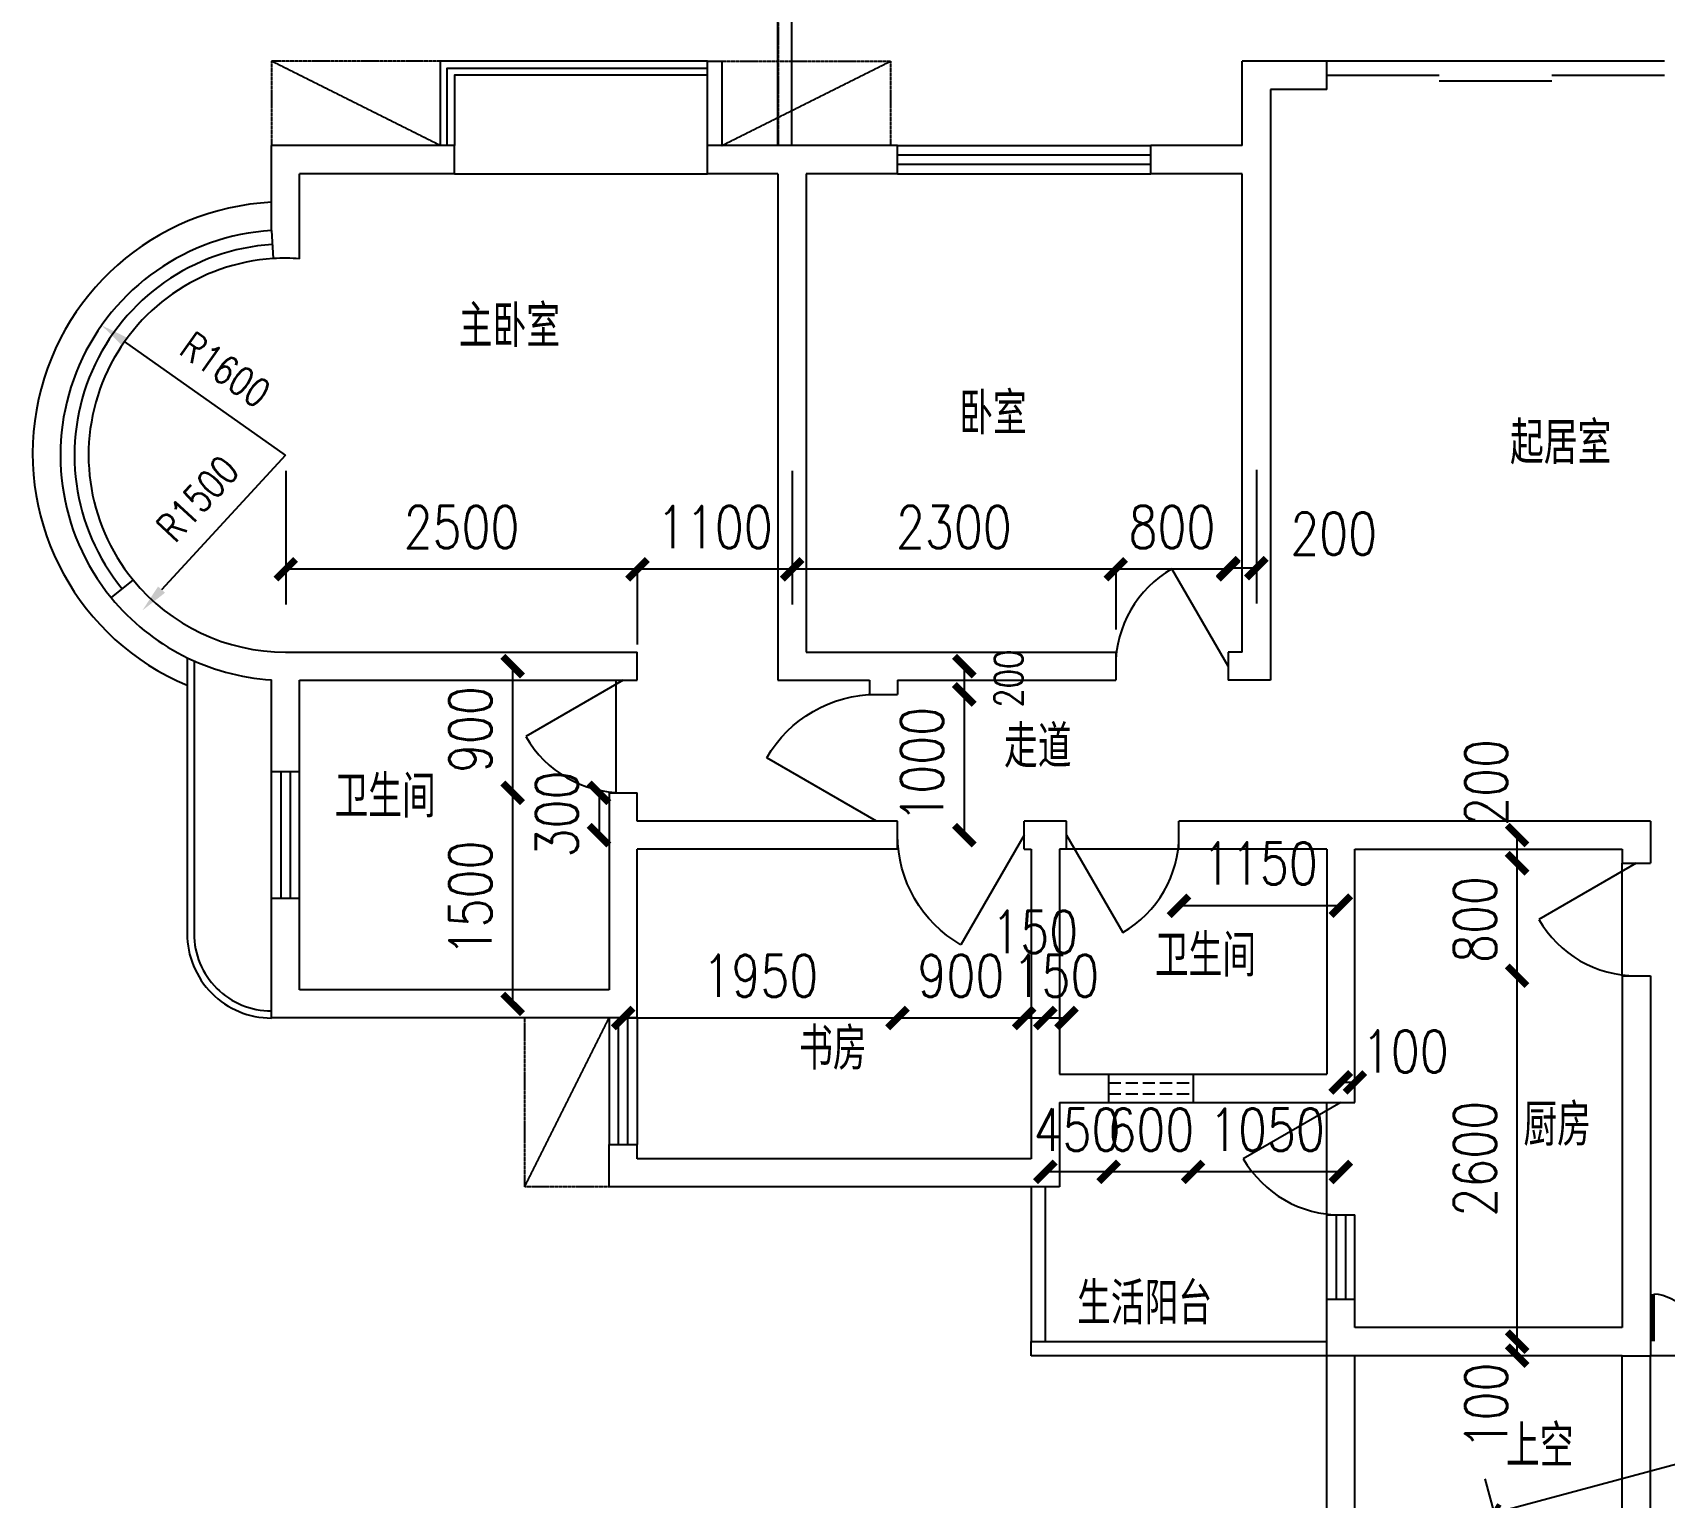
# Model space of a CAD drawing. Header units: millimetres. Extents: x 945 to 50353, y 469 to 41134.
# Drawn here: x 10952 to 22549, y 20784 to 31194 of the extents above; entities that cross this region are included whole.
import ezdxf
from ezdxf.enums import TextEntityAlignment as Align

# ---------------------------------------------------------------- set-up
doc = ezdxf.new("R2010")
doc.units = ezdxf.units.MM
doc.linetypes.add('DASH', pattern=[0.35, 0.25, -0.1])
for name, color, linetype in [('AXIS', 3, 'Continuous'), ('AXIS_TEXT', 7, 'Continuous'), ('BALCONY', 6, 'Continuous'), ('BB', 5, 'Continuous'), ('GROUND', 2, 'Continuous'), ('LVTRY', 6, 'Continuous'), ('PUB_DIM', 3, 'Continuous'), ('PUB_TEXT', 7, 'Continuous'), ('PUB_WINDW', 7, 'Continuous'), ('WALL', 255, 'Continuous'), ('WINDOW', 2, 'Continuous')]:
    doc.layers.add(name, color=color, linetype=linetype)
doc.styles.add('_HZTXT', font='txt', dxfattribs={"width": 0.8, "bigfont": 'HZTXT'})
doc.styles.add('COMPLEX', font='COMPLEX')
doc.styles.add('DIM_FONT', font='SIMPLEX', dxfattribs={"width": 0.8})
doc.styles.add('SIMPLEX', font='SIMPLEX.SHX')
doc.dimstyles.new('AXIS', dxfattribs={"dimtxt": 300, "dimasz": 1, "dimexe": 250, "dimexo": 300, "dimgap": 0.09, "dimtad": 1, "dimdec": 0, "dimzin": 0, "dimdsep": 46, "dimtxsty": 'DIM_FONT', "dimblk": '_DIMX', "dimcen": 0.09, "dimse1": 1, "dimse2": 1, "dimclrt": 7, "dimadec": 0, "dimazin": 0, "dimtfac": 1, "dimtdec": 0, "dimtix": 1, "dimtmove": 2, "dimatfit": 3, "dimldrblk": '_DIMX', "dimfxl": 1, "dimtolj": 1, "dimtzin": 0, "dimarcsym": 0})
doc.dimstyles.new('DIM0', dxfattribs={"dimtxt": 200, "dimasz": 0.7, "dimexe": 250, "dimexo": 300, "dimgap": 150, "dimtad": 1, "dimdec": 0, "dimzin": 0, "dimdsep": 46, "dimtxsty": 'DIM_FONT', "dimblk": '_DIMX', "dimblk1": '_DIMX', "dimblk2": '_DIMX', "dimsah": 1, "dimcen": 2.5, "dimclrt": 7, "dimadec": 0, "dimazin": 0, "dimtfac": 1, "dimtdec": 0, "dimtix": 1, "dimtmove": 2, "dimatfit": 3, "dimldrblk": '_DIMX', "dimfxl": 1, "dimtolj": 1, "dimtzin": 0, "dimarcsym": 0})
doc.dimstyles.new('DIMA', dxfattribs={"dimtxt": 300, "dimasz": 1, "dimexe": 250, "dimexo": 300, "dimgap": 150, "dimtad": 1, "dimdec": 0, "dimzin": 0, "dimdsep": 46, "dimtxsty": 'DIM_FONT', "dimblk": '_DIMX', "dimcen": 0.09, "dimse1": 1, "dimclrt": 7, "dimadec": 0, "dimazin": 0, "dimtfac": 1, "dimtdec": 0, "dimtix": 1, "dimtmove": 2, "dimatfit": 3, "dimldrblk": '_DIMX', "dimfxl": 1, "dimtolj": 1, "dimtzin": 0, "dimarcsym": 0})
doc.dimstyles.new('DIMB', dxfattribs={"dimtxt": 300, "dimasz": 1, "dimexe": 250, "dimexo": 300, "dimgap": 150, "dimtad": 1, "dimdec": 0, "dimzin": 0, "dimdsep": 46, "dimtxsty": 'DIM_FONT', "dimblk": '_DIMX', "dimcen": 0.09, "dimse2": 1, "dimclrt": 7, "dimadec": 0, "dimazin": 0, "dimtfac": 1, "dimtdec": 0, "dimtix": 1, "dimtmove": 2, "dimatfit": 3, "dimldrblk": '_DIMX', "dimfxl": 1, "dimtolj": 1, "dimtzin": 0, "dimarcsym": 0})

# ---------------------------------------------------------------- blocks, each defined once
blk = doc.blocks.new('_DIMX')
at = {"const_width": 50}
blk.add_lwpolyline([(-70, -70), (70, 70)], dxfattribs=at)
blk = doc.blocks.new('*D126')
at = {"color": 0, "linetype": 'ByBlock', "transparency": 16777216}
for p, q in [((38901, -39225), (38900, -39225)), ((39802, -39225), (38902, -39225)), ((39803, -39225), (39804, -39225))]:
    blk.add_line(p, q, dxfattribs=at)
at = {"layer": 'DEFPOINTS', "color": 0, "linetype": 'ByBlock', "transparency": 16777216}
for p in [(38902, -39225), (38902, -40225), (39802, -40225)]:
    blk.add_point(p, dxfattribs=at)
at = {"color": 0, "linetype": 'ByBlock', "transparency": 16777216}
for p, rotation in [((38902, -39225), 3.714887867949387e-12), ((39802, -39225), 180.0000000000037)]:
    blk.add_blockref('_DIMX', p, dxfattribs=dict(at, rotation=rotation))
at = {"color": 7, "linetype": 'ByBlock', "transparency": 16777216, "insert": (39352, -38925), "char_height": 300, "attachment_point": 5, "style": 'DIM_FONT'}
blk.add_mtext('\\A1;900', dxfattribs=at)
blk = doc.blocks.new('*D120')
at = {"color": 0, "linetype": 'ByBlock', "transparency": 16777216}
for p, q in [((39376, -36924), (39376, -36923)), ((39376, -36925), (39376, -37925)), ((39376, -37926), (39376, -37927))]:
    blk.add_line(p, q, dxfattribs=at)
at = {"layer": 'DEFPOINTS', "color": 0, "linetype": 'ByBlock', "transparency": 16777216}
for p in [(40376, -36925), (39376, -37925), (40376, -37925)]:
    blk.add_point(p, dxfattribs=at)
at = {"color": 0, "linetype": 'ByBlock', "transparency": 16777216}
for p, rotation in [((39376, -36925), 270), ((39376, -37925), 90)]:
    blk.add_blockref('_DIMX', p, dxfattribs=dict(at, rotation=rotation))
at = {"color": 7, "linetype": 'ByBlock', "transparency": 16777216, "insert": (39076, -37425), "char_height": 300, "attachment_point": 5, "rotation": 90, "style": 'DIM_FONT'}
blk.add_mtext('\\A1;1000', dxfattribs=at)
blk = doc.blocks.new('*D122')
at = {"color": 0, "linetype": 'ByBlock', "transparency": 16777216}
for p, q in [((38152, -35336), (38152, -36286)), ((40451, -36036), (38153, -36036))]:
    blk.add_line(p, q, dxfattribs=at)
at = {"layer": 'DEFPOINTS', "color": 0, "linetype": 'ByBlock', "transparency": 16777216}
for p in [(38152, -35036), (40452, -35036), (38152, -36036)]:
    blk.add_point(p, dxfattribs=at)
at = {"color": 0, "linetype": 'ByBlock', "transparency": 16777216}
for p, rotation in [((38152, -36036), 180.0000000000029), ((40452, -36036), 2.877698079828405e-12)]:
    blk.add_blockref('_DIMX', p, dxfattribs=dict(at, rotation=rotation))
at = {"color": 7, "linetype": 'ByBlock', "transparency": 16777216, "insert": (39302, -35736), "char_height": 300, "attachment_point": 5, "style": 'DIM_FONT'}
blk.add_mtext('\\A1;2300', dxfattribs=at)
blk = doc.blocks.new('_WBLK')
for p, q in [((-0.5, 0.5), (0.5, 0.5)), ((0.5, 0.1667), (-0.5, 0.1667)), ((0.5, -0.1667), (-0.5, -0.1667)), ((-0.5, -0.5), (0.5, -0.5))]:
    blk.add_line(p, q)
at = {"style": 'SIMPLEX', "flags": 9}
blk.add_attdef('A', text='', height=1, dxfattribs=at).set_placement((0, 1.5), align=Align.MIDDLE)
blk = doc.blocks.new('_DBLK')
blk.add_line((-0.5, 0), (0, -0.866))
blk.add_arc((-0.5, 0), 1, 300, 0)
at = {"style": 'SIMPLEX', "flags": 9}
blk.add_attdef('A', text='', height=1, dxfattribs=at).set_placement((0, 1.5), align=Align.MIDDLE)
blk = doc.blocks.new('A$C69FB3077')
at = {"layer": 'LVTRY'}
for points in [[(0, 2098), (860, 336, 0.414214), (1662, 59, 0.414214)], [(55, 2099), (905, 357, 0.414214), (1640, 104)]]:
    blk.add_lwpolyline(points, format="xyb", dxfattribs=at)
blk = doc.blocks.new('*D116')
at = {"color": 0, "linetype": 'ByBlock', "transparency": 16777216}
blk.add_line((34552, -35225), (33671, -36181), dxfattribs=at)
blk.add_solid([(33646, -36158), (33695, -36203), (33535, -36328)], dxfattribs=at)
at = {"layer": 'DEFPOINTS', "color": 0, "linetype": 'ByBlock', "transparency": 16777216}
for p in [(34552, -35225), (33535, -36328)]:
    blk.add_point(p, dxfattribs=at)
at = {"color": 7, "linetype": 'ByBlock', "transparency": 16777216, "insert": (33927, -35533), "char_height": 200, "attachment_point": 5, "rotation": 47.3173, "style": 'DIM_FONT'}
blk.add_mtext('\\A1;R1500', dxfattribs=at)
blk = doc.blocks.new('*D115')
at = {"color": 0, "linetype": 'ByBlock', "transparency": 16777216}
blk.add_line((34552, -35225), (33408, -34417), dxfattribs=at)
blk.add_solid([(33427, -34390), (33389, -34445), (33245, -34302)], dxfattribs=at)
at = {"layer": 'DEFPOINTS', "color": 0, "linetype": 'ByBlock', "transparency": 16777216}
for p in [(33245, -34302), (34552, -35225)]:
    blk.add_point(p, dxfattribs=at)
at = {"color": 7, "linetype": 'ByBlock', "transparency": 16777216, "insert": (34124, -34617), "char_height": 200, "attachment_point": 5, "rotation": 324.7741, "style": 'DIM_FONT'}
blk.add_mtext('\\A1;R1600', dxfattribs=at)
blk = doc.blocks.new('*D125')
at = {"color": 0, "linetype": 'ByBlock', "transparency": 16777216}
blk.add_line((38901, -39225), (36953, -39225), dxfattribs=at)
at = {"layer": 'DEFPOINTS', "color": 0, "linetype": 'ByBlock', "transparency": 16777216}
for p in [(36952, -39225), (36952, -40225), (38902, -40225)]:
    blk.add_point(p, dxfattribs=at)
at = {"color": 0, "linetype": 'ByBlock', "transparency": 16777216}
for p, rotation in [((36952, -39225), 180.0000000000017), ((38902, -39225), 1.758593271006248e-12)]:
    blk.add_blockref('_DIMX', p, dxfattribs=dict(at, rotation=rotation))
at = {"color": 7, "linetype": 'ByBlock', "transparency": 16777216, "insert": (37927, -38925), "char_height": 300, "attachment_point": 5, "style": 'DIM_FONT'}
blk.add_mtext('\\A1;1950', dxfattribs=at)
blk = doc.blocks.new('*D130')
at = {"color": 0, "linetype": 'ByBlock', "transparency": 16777216}
for p, q in [((36780, -37624), (36780, -37623)), ((36780, -37625), (36780, -37925)), ((36780, -37926), (36780, -37927))]:
    blk.add_line(p, q, dxfattribs=at)
at = {"layer": 'DEFPOINTS', "color": 0, "linetype": 'ByBlock', "transparency": 16777216}
for p in [(37780, -37625), (36780, -37925), (37780, -37925)]:
    blk.add_point(p, dxfattribs=at)
at = {"color": 0, "linetype": 'ByBlock', "transparency": 16777216}
for p, rotation in [((36780, -37625), 270), ((36780, -37925), 90)]:
    blk.add_blockref('_DIMX', p, dxfattribs=dict(at, rotation=rotation))
at = {"color": 7, "linetype": 'ByBlock', "transparency": 16777216, "insert": (36480, -37775), "char_height": 300, "attachment_point": 5, "rotation": 90, "style": 'DIM_FONT'}
blk.add_mtext('\\A1;300', dxfattribs=at)
blk = doc.blocks.new('*D129')
at = {"color": 0, "linetype": 'ByBlock', "transparency": 16777216}
blk.add_line((36166, -37626), (36166, -39124), dxfattribs=at)
at = {"layer": 'DEFPOINTS', "color": 0, "linetype": 'ByBlock', "transparency": 16777216}
for p in [(37166, -37625), (36166, -39125), (37166, -39125)]:
    blk.add_point(p, dxfattribs=at)
at = {"color": 0, "linetype": 'ByBlock', "transparency": 16777216}
for p, rotation in [((36166, -37625), 90), ((36166, -39125), 270)]:
    blk.add_blockref('_DIMX', p, dxfattribs=dict(at, rotation=rotation))
at = {"color": 7, "linetype": 'ByBlock', "transparency": 16777216, "insert": (35866, -38375), "char_height": 300, "attachment_point": 5, "rotation": 90, "style": 'DIM_FONT'}
blk.add_mtext('\\A1;1500', dxfattribs=at)
blk = doc.blocks.new('*D128')
at = {"color": 0, "linetype": 'ByBlock', "transparency": 16777216}
for p, q in [((36166, -36724), (36166, -36723)), ((36166, -36725), (36166, -37625)), ((36166, -37626), (36166, -37627))]:
    blk.add_line(p, q, dxfattribs=at)
at = {"layer": 'DEFPOINTS', "color": 0, "linetype": 'ByBlock', "transparency": 16777216}
for p in [(37166, -36725), (36166, -37625), (37166, -37625)]:
    blk.add_point(p, dxfattribs=at)
at = {"color": 0, "linetype": 'ByBlock', "transparency": 16777216}
for p, rotation in [((36166, -36725), 270), ((36166, -37625), 90)]:
    blk.add_blockref('_DIMX', p, dxfattribs=dict(at, rotation=rotation))
at = {"color": 7, "linetype": 'ByBlock', "transparency": 16777216, "insert": (35866, -37175), "char_height": 300, "attachment_point": 5, "rotation": 90, "style": 'DIM_FONT'}
blk.add_mtext('\\A1;900', dxfattribs=at)
blk = doc.blocks.new('*D100')
at = {"color": 0, "linetype": 'ByBlock', "transparency": 16777216}
for p, q in [((34553, -35336), (34553, -36286)), ((37052, -36036), (34554, -36036))]:
    blk.add_line(p, q, dxfattribs=at)
at = {"layer": 'DEFPOINTS', "color": 0, "linetype": 'ByBlock', "transparency": 16777216}
for p in [(34553, -35036), (37053, -35036), (34553, -36036)]:
    blk.add_point(p, dxfattribs=at)
at = {"color": 0, "linetype": 'ByBlock', "transparency": 16777216}
for p, rotation in [((34553, -36036), 180.000000000004), ((37053, -36036), 3.996802888650564e-12)]:
    blk.add_blockref('_DIMX', p, dxfattribs=dict(at, rotation=rotation))
at = {"color": 7, "linetype": 'ByBlock', "transparency": 16777216, "insert": (35803, -35736), "char_height": 300, "attachment_point": 5, "style": 'DIM_FONT'}
blk.add_mtext('\\A1;2500', dxfattribs=at)
blk = doc.blocks.new('*D131')
at = {"color": 0, "linetype": 'ByBlock', "transparency": 16777216}
for p, q in [((38153, -35336), (38153, -36286)), ((38152, -36036), (37054, -36036))]:
    blk.add_line(p, q, dxfattribs=at)
at = {"layer": 'DEFPOINTS', "color": 0, "linetype": 'ByBlock', "transparency": 16777216}
for p in [(37053, -35036), (38153, -35036), (37053, -36036)]:
    blk.add_point(p, dxfattribs=at)
at = {"color": 0, "linetype": 'ByBlock', "transparency": 16777216}
for p, rotation in [((37053, -36036), 180.000000000003), ((38153, -36036), 3.037570195374428e-12)]:
    blk.add_blockref('_DIMX', p, dxfattribs=dict(at, rotation=rotation))
at = {"color": 7, "linetype": 'ByBlock', "transparency": 16777216, "insert": (37603, -35736), "char_height": 300, "attachment_point": 5, "style": 'DIM_FONT'}
blk.add_mtext('\\A1;1100', dxfattribs=at)
blk = doc.blocks.new('M_A17ORW')
at = {"const_width": 0.02}
for points in [[(-0.481, -0.001), (-0.481, -0.308)], [(0.481, 0.001), (0.481, -0.691)]]:
    blk.add_lwpolyline(points, dxfattribs=at)
for centre, radius, start, end in [((-0.501, -0.003), 0.307, 274.2492, 0.2101), ((0.505, 0.002), 0.699, 180.2762, 268.0603)]:
    blk.add_arc(centre, radius, start, end)
blk = doc.blocks.new('*D28')
at = {"color": 0, "linetype": 'ByBlock', "transparency": 16777216}
for p, q in [((46804, -43035), (46421, -41605)), ((46485, -41847), (45434, -42128)), ((43144, -42742), (44600, -42352)), ((43462, -43931), (43079, -42501))]:
    blk.add_line(p, q, dxfattribs=at)
at = {"layer": 'DEFPOINTS', "color": 0, "linetype": 'ByBlock', "transparency": 16777216}
for p in [(43144, -42742), (46882, -43325), (43540, -44220)]:
    blk.add_point(p, dxfattribs=at)
at = {"color": 0, "linetype": 'ByBlock', "transparency": 16777216, "xscale": 0.7, "yscale": 0.7, "zscale": 0.7}
for p, rotation in [((46486, -41847), 15.00000000000274), ((43144, -42742), 195.0000000000027)]:
    blk.add_blockref('_DIMX', p, dxfattribs=dict(at, rotation=rotation))
at = {"color": 7, "linetype": 'ByBlock', "transparency": 16777216, "insert": (45021, -42255), "char_height": 200, "attachment_point": 5, "rotation": 15, "style": 'DIM_FONT'}
blk.add_mtext('\\A1;3460', dxfattribs=at)
blk = doc.blocks.new('*D136')
at = {"color": 0, "linetype": 'ByBlock', "transparency": 16777216}
for p, q in [((42051, -39683), (42050, -39683)), ((42152, -39683), (42052, -39683)), ((42152, -39683), (42052, -39683)), ((42153, -39683), (42154, -39683))]:
    blk.add_line(p, q, dxfattribs=at)
at = {"layer": 'DEFPOINTS', "color": 0, "linetype": 'ByBlock', "transparency": 16777216}
for p in [(42052, -39683), (42052, -40683), (42152, -40683)]:
    blk.add_point(p, dxfattribs=at)
at = {"color": 0, "linetype": 'ByBlock', "transparency": 16777216}
blk.add_blockref('_DIMX', (42052, -39683), dxfattribs=at)
at = {"color": 0, "linetype": 'ByBlock', "transparency": 16777216, "rotation": 180}
blk.add_blockref('_DIMX', (42152, -39683), dxfattribs=at)
at = {"color": 7, "linetype": 'ByBlock', "transparency": 16777216, "insert": (42510, -39463), "char_height": 300, "attachment_point": 5, "style": 'DIM_FONT'}
blk.add_mtext('\\A1;100', dxfattribs=at)
blk = doc.blocks.new('*D124')
at = {"color": 0, "linetype": 'ByBlock', "transparency": 16777216}
for p, q in [((39801, -39225), (39800, -39225)), ((39952, -39225), (39802, -39225)), ((39952, -39225), (39802, -39225)), ((39953, -39225), (39954, -39225))]:
    blk.add_line(p, q, dxfattribs=at)
at = {"layer": 'DEFPOINTS', "color": 0, "linetype": 'ByBlock', "transparency": 16777216}
for p in [(39802, -39225), (39802, -40225), (39952, -40225)]:
    blk.add_point(p, dxfattribs=at)
at = {"color": 0, "linetype": 'ByBlock', "transparency": 16777216}
blk.add_blockref('_DIMX', (39802, -39225), dxfattribs=at)
at = {"color": 0, "linetype": 'ByBlock', "transparency": 16777216, "rotation": 180}
blk.add_blockref('_DIMX', (39952, -39225), dxfattribs=at)
at = {"color": 7, "linetype": 'ByBlock', "transparency": 16777216, "insert": (39877, -38613), "char_height": 300, "attachment_point": 5, "style": 'DIM_FONT'}
blk.add_mtext('\\A1;150', dxfattribs=at)
blk = doc.blocks.new('*D127')
at = {"color": 0, "linetype": 'ByBlock', "transparency": 16777216}
for p, q in [((39951, -39225), (39950, -39225)), ((40102, -39225), (39952, -39225)), ((40103, -39225), (40104, -39225))]:
    blk.add_line(p, q, dxfattribs=at)
at = {"layer": 'DEFPOINTS', "color": 0, "linetype": 'ByBlock', "transparency": 16777216}
for p in [(39952, -39225), (39952, -40225), (40102, -40225)]:
    blk.add_point(p, dxfattribs=at)
at = {"color": 0, "linetype": 'ByBlock', "transparency": 16777216}
blk.add_blockref('_DIMX', (39952, -39225), dxfattribs=at)
at = {"color": 0, "linetype": 'ByBlock', "transparency": 16777216, "rotation": 180}
blk.add_blockref('_DIMX', (40102, -39225), dxfattribs=at)
at = {"color": 7, "linetype": 'ByBlock', "transparency": 16777216, "insert": (40027, -38925), "char_height": 300, "attachment_point": 5, "style": 'DIM_FONT'}
blk.add_mtext('\\A1;150', dxfattribs=at)
blk = doc.blocks.new('*D36')
at = {"color": 0, "linetype": 'ByBlock', "transparency": 16777216}
blk.add_line((43305, -41524), (43305, -38926), dxfattribs=at)
at = {"layer": 'DEFPOINTS', "color": 0, "linetype": 'ByBlock', "transparency": 16777216}
for p in [(43305, -38925), (44305, -38925), (44305, -41525)]:
    blk.add_point(p, dxfattribs=at)
at = {"color": 0, "linetype": 'ByBlock', "transparency": 16777216}
for p, rotation in [((43305, -38925), 90), ((43305, -41525), 270)]:
    blk.add_blockref('_DIMX', p, dxfattribs=dict(at, rotation=rotation))
at = {"color": 7, "linetype": 'ByBlock', "transparency": 16777216, "insert": (43005, -40225), "char_height": 300, "attachment_point": 5, "rotation": 90, "style": 'DIM_FONT'}
blk.add_mtext('\\A1;2600', dxfattribs=at)
blk = doc.blocks.new('_GCBLK')
at = {"linetype": 'DASH'}
for p, q in [((-0.5, -0.5), (-0.5, 0.5)), ((0.5, -0.5), (0.5, 0.5)), ((-0.5, 0.2), (0.5, 0.2)), ((-0.5, -0.2), (0.5, -0.2))]:
    blk.add_line(p, q, dxfattribs=at)
at = {"style": 'SIMPLEX', "flags": 9}
blk.add_attdef('A', text='', height=1, dxfattribs=at).set_placement((0, 1.5), align=Align.MIDDLE)
blk = doc.blocks.new('*D119')
at = {"color": 0, "linetype": 'ByBlock', "transparency": 16777216}
for p, q in [((39951, -40319), (39950, -40319)), ((40402, -40319), (39952, -40319)), ((40403, -40319), (40404, -40319))]:
    blk.add_line(p, q, dxfattribs=at)
at = {"layer": 'DEFPOINTS', "color": 0, "linetype": 'ByBlock', "transparency": 16777216}
for p in [(39952, -40319), (39952, -41319), (40402, -41319)]:
    blk.add_point(p, dxfattribs=at)
at = {"color": 0, "linetype": 'ByBlock', "transparency": 16777216}
for p, rotation in [((39952, -40319), 359.9999999999926), ((40402, -40319), 179.9999999999926)]:
    blk.add_blockref('_DIMX', p, dxfattribs=dict(at, rotation=rotation))
at = {"color": 7, "linetype": 'ByBlock', "transparency": 16777216, "insert": (40177, -40019), "char_height": 300, "attachment_point": 5, "style": 'DIM_FONT'}
blk.add_mtext('\\A1;450', dxfattribs=at)
blk = doc.blocks.new('*D121')
at = {"color": 0, "linetype": 'ByBlock', "transparency": 16777216}
for p, q in [((40401, -40319), (40400, -40319)), ((41002, -40319), (40402, -40319)), ((41003, -40319), (41004, -40319))]:
    blk.add_line(p, q, dxfattribs=at)
at = {"layer": 'DEFPOINTS', "color": 0, "linetype": 'ByBlock', "transparency": 16777216}
for p in [(40402, -40319), (40402, -41319), (41002, -41319)]:
    blk.add_point(p, dxfattribs=at)
at = {"color": 0, "linetype": 'ByBlock', "transparency": 16777216}
blk.add_blockref('_DIMX', (40402, -40319), dxfattribs=at)
at = {"color": 0, "linetype": 'ByBlock', "transparency": 16777216, "rotation": 180}
blk.add_blockref('_DIMX', (41002, -40319), dxfattribs=at)
at = {"color": 7, "linetype": 'ByBlock', "transparency": 16777216, "insert": (40702, -40019), "char_height": 300, "attachment_point": 5, "style": 'DIM_FONT'}
blk.add_mtext('\\A1;600', dxfattribs=at)
blk = doc.blocks.new('*D135')
at = {"color": 0, "linetype": 'ByBlock', "transparency": 16777216}
for p, q in [((41001, -40319), (41000, -40319)), ((42052, -40319), (41002, -40319)), ((42053, -40319), (42054, -40319))]:
    blk.add_line(p, q, dxfattribs=at)
at = {"layer": 'DEFPOINTS', "color": 0, "linetype": 'ByBlock', "transparency": 16777216}
for p in [(41002, -40319), (41002, -41319), (42052, -41319)]:
    blk.add_point(p, dxfattribs=at)
at = {"color": 0, "linetype": 'ByBlock', "transparency": 16777216}
for p, rotation in [((41002, -40319), 359.9999999999968), ((42052, -40319), 179.9999999999968)]:
    blk.add_blockref('_DIMX', p, dxfattribs=dict(at, rotation=rotation))
at = {"color": 7, "linetype": 'ByBlock', "transparency": 16777216, "insert": (41527, -40019), "char_height": 300, "attachment_point": 5, "style": 'DIM_FONT'}
blk.add_mtext('\\A1;1050', dxfattribs=at)
blk = doc.blocks.new('*D97')
at = {"color": 0, "linetype": 'ByBlock', "transparency": 16777216}
for p, q in [((43305, -41524), (43305, -41523)), ((43305, -41625), (43305, -41525)), ((43305, -41625), (43305, -41525)), ((43305, -41626), (43305, -41627))]:
    blk.add_line(p, q, dxfattribs=at)
at = {"layer": 'DEFPOINTS', "color": 0, "linetype": 'ByBlock', "transparency": 16777216}
for p in [(43305, -41525), (44305, -41525), (44305, -41625)]:
    blk.add_point(p, dxfattribs=at)
at = {"color": 0, "linetype": 'ByBlock', "transparency": 16777216}
for p, rotation in [((43305, -41525), 270), ((43305, -41625), 90)]:
    blk.add_blockref('_DIMX', p, dxfattribs=dict(at, rotation=rotation))
at = {"color": 7, "linetype": 'ByBlock', "transparency": 16777216, "insert": (43085, -41983), "char_height": 300, "attachment_point": 5, "rotation": 90, "style": 'DIM_FONT'}
blk.add_mtext('\\A1;100', dxfattribs=at)
blk = doc.blocks.new('A$C30532273')
at = {"layer": 'PUB_TEXT', "style": '_HZTXT', "width": 0.8}
blk.add_text('上空', height=300, dxfattribs=at).set_placement((-13, -9))
blk = doc.blocks.new('_A1SLA')
for p, q in [((-0.5, 0), (-0.1667, 0)), ((0.1667, 0), (0.5, 0)), ((-0.1667, -0.0167), (0.1667, -0.0167))]:
    blk.add_line(p, q)
blk = doc.blocks.new('*D134')
at = {"color": 0, "linetype": 'ByBlock', "transparency": 16777216}
blk.add_line((42051, -38427), (40903, -38427), dxfattribs=at)
at = {"layer": 'DEFPOINTS', "color": 0, "linetype": 'ByBlock', "transparency": 16777216}
for p in [(40902, -38427), (40902, -39427), (42052, -39427)]:
    blk.add_point(p, dxfattribs=at)
at = {"color": 0, "linetype": 'ByBlock', "transparency": 16777216}
for p, rotation in [((40902, -38427), 180.0000000000029), ((42052, -38427), 2.877698079828405e-12)]:
    blk.add_blockref('_DIMX', p, dxfattribs=dict(at, rotation=rotation))
at = {"color": 7, "linetype": 'ByBlock', "transparency": 16777216, "insert": (41477, -38127), "char_height": 300, "attachment_point": 5, "style": 'DIM_FONT'}
blk.add_mtext('\\A1;1150', dxfattribs=at)
blk = doc.blocks.new('*D123')
at = {"color": 0, "linetype": 'ByBlock', "transparency": 16777216}
for p, q in [((40451, -36036), (40450, -36036)), ((41252, -36036), (40452, -36036)), ((41253, -36036), (41254, -36036))]:
    blk.add_line(p, q, dxfattribs=at)
at = {"layer": 'DEFPOINTS', "color": 0, "linetype": 'ByBlock', "transparency": 16777216}
for p in [(40452, -35036), (41252, -35036), (40452, -36036)]:
    blk.add_point(p, dxfattribs=at)
at = {"color": 0, "linetype": 'ByBlock', "transparency": 16777216}
for p, rotation in [((40452, -36036), 4.172887742080134e-12), ((41252, -36036), 180.0000000000041)]:
    blk.add_blockref('_DIMX', p, dxfattribs=dict(at, rotation=rotation))
at = {"color": 7, "linetype": 'ByBlock', "transparency": 16777216, "insert": (40852, -35736), "char_height": 300, "attachment_point": 5, "style": 'DIM_FONT'}
blk.add_mtext('\\A1;800', dxfattribs=at)
blk = doc.blocks.new('*D137')
at = {"color": 0, "linetype": 'ByBlock', "transparency": 16777216}
for p, q in [((41452, -35328), (41452, -36278)), ((41251, -36028), (41250, -36028)), ((41452, -36028), (41252, -36028)), ((41452, -36028), (41252, -36028)), ((41453, -36028), (41454, -36028))]:
    blk.add_line(p, q, dxfattribs=at)
at = {"layer": 'DEFPOINTS', "color": 0, "linetype": 'ByBlock', "transparency": 16777216}
for p in [(41252, -35028), (41452, -35028), (41252, -36028)]:
    blk.add_point(p, dxfattribs=at)
at = {"color": 0, "linetype": 'ByBlock', "transparency": 16777216}
blk.add_blockref('_DIMX', (41252, -36028), dxfattribs=at)
at = {"color": 0, "linetype": 'ByBlock', "transparency": 16777216, "rotation": 180}
blk.add_blockref('_DIMX', (41452, -36028), dxfattribs=at)
at = {"color": 7, "linetype": 'ByBlock', "transparency": 16777216, "insert": (42001, -35783), "char_height": 300, "attachment_point": 5, "style": 'DIM_FONT'}
blk.add_mtext('\\A1;200', dxfattribs=at)
blk = doc.blocks.new('*D133')
at = {"color": 0, "linetype": 'ByBlock', "transparency": 16777216}
for p, q in [((43305, -37924), (43305, -37923)), ((43305, -38125), (43305, -37925)), ((43305, -38125), (43305, -37925)), ((43305, -38126), (43305, -38127))]:
    blk.add_line(p, q, dxfattribs=at)
at = {"layer": 'DEFPOINTS', "color": 0, "linetype": 'ByBlock', "transparency": 16777216}
for p in [(43305, -37925), (44305, -37925), (44305, -38125)]:
    blk.add_point(p, dxfattribs=at)
at = {"color": 0, "linetype": 'ByBlock', "transparency": 16777216}
for p, rotation in [((43305, -37925), 270), ((43305, -38125), 90)]:
    blk.add_blockref('_DIMX', p, dxfattribs=dict(at, rotation=rotation))
at = {"color": 7, "linetype": 'ByBlock', "transparency": 16777216, "insert": (43085, -37551), "char_height": 300, "attachment_point": 5, "rotation": 90, "style": 'DIM_FONT'}
blk.add_mtext('\\A1;200', dxfattribs=at)
blk = doc.blocks.new('*D132')
at = {"color": 0, "linetype": 'ByBlock', "transparency": 16777216}
for p, q in [((43305, -38124), (43305, -38123)), ((43305, -38925), (43305, -38125)), ((43305, -38926), (43305, -38927))]:
    blk.add_line(p, q, dxfattribs=at)
at = {"layer": 'DEFPOINTS', "color": 0, "linetype": 'ByBlock', "transparency": 16777216}
for p in [(43305, -38125), (44305, -38125), (44305, -38925)]:
    blk.add_point(p, dxfattribs=at)
at = {"color": 0, "linetype": 'ByBlock', "transparency": 16777216}
for p, rotation in [((43305, -38125), 270), ((43305, -38925), 90)]:
    blk.add_blockref('_DIMX', p, dxfattribs=dict(at, rotation=rotation))
at = {"color": 7, "linetype": 'ByBlock', "transparency": 16777216, "insert": (43005, -38525), "char_height": 300, "attachment_point": 5, "rotation": 90, "style": 'DIM_FONT'}
blk.add_mtext('\\A1;800', dxfattribs=at)
blk = doc.blocks.new('A$C1A5103E2')
at = {"layer": 'BALCONY', "linetype": 'DASH'}
blk.add_lwpolyline([(7481, 4926), (6922, 6073, 0.165068), (3630, 4038, -0.116287), (393, 1897), (1318, 1)], format="xyb", dxfattribs=at)
at = {"layer": 'BALCONY'}
for points in [[(1315, 0), (0, 2696, -0.165068), (3630, 4038, 0.116287), (7310, 5271), (8235, 3375)], [(1405, 44), (125, 2668, -0.161766), (3636, 3938, 0.11311), (7268, 5128), (8145, 3331)]]:
    blk.add_lwpolyline(points, format="xyb", dxfattribs=at)
at = {"layer": 'BB', "const_width": 200}
blk.add_lwpolyline([(7155, 5340), (7929, 3782)], dxfattribs=at)
at = {"layer": 'WALL'}
for p, q in [((7244, 5384), (7154, 5340)), ((7154, 5340), (7885, 3872)), ((7244, 5384), (7975, 3916))]:
    blk.add_line(p, q, dxfattribs=at)
blk = doc.blocks.new('A$C61104662')
at = {"layer": 'PUB_DIM', "rotation": 334.0000000000853}
blk.add_blockref('A$C1A5103E2', (-1182, 577), dxfattribs=at)
blk = doc.blocks.new('1T4F49深上格林')
at = {"color": 0, "linetype": 'ByBlock'}
for p, q in [((15721, -10432.4), (15721, -10431.4)), ((15721, -10433.4), (15721, -10633.4)), ((15721, -10433.4), (15721, -10633.4)), ((15721, -10634.4), (15721, -10635.4))]:
    blk.add_line(p, q, dxfattribs=at)
at = {"layer": 'BALCONY'}
for p, q in [((16196.8, -14133.4), (16196.8, -15233.4)), ((16296.8, -14133.4), (16296.8, -15233.4)), ((18296.8, -16633.4), (18296.8, -15333.4)), ((18496.8, -16633.4), (18496.8, -15333.4))]:
    blk.add_line(p, q, dxfattribs=at)
at = {"layer": 'DEFPOINTS', "color": 0, "linetype": 'ByBlock'}
for p in [(16721, -10433.4), (15721, -10633.4), (16721, -10633.4), (16146.8, -11770.1), (16296.8, -11770.1), (16298.8, -11770.1), (16448.8, -11770.1)]:
    blk.add_point(p, dxfattribs=at)
at = {"layer": 'GROUND'}
for p, q in [((20696.8, -6133.4), (18296.8, -6133.4)), ((13246.8, -11333.4), (13246.8, -10533.4)), ((17246.8, -11733.4), (16446.8, -11733.4)), ((20396.8, -12633.4), (20396.8, -11833.4)), ((18296.8, -14333.4), (18296.8, -13533.4)), ((21696.8, -15333.4), (20596.8, -15333.4))]:
    blk.add_line(p, q, dxfattribs=at)
at = {"layer": 'PUB_DIM'}
for p, q in [((13396.8, -9744.9), (13396.8, -10278.5)), ((16797.8, -9744.9), (16797.8, -10172.3))]:
    blk.add_line(p, q, dxfattribs=at)
at = {"layer": 'WALL'}
for p, q in [((17696.8, -6733.4), (17696.8, -6133.4)), ((18296.8, -6133.4), (17696.8, -6133.4)), ((18296.8, -6333.4), (18296.8, -6133.4)), ((18296.8, -6333.4), (17896.8, -6333.4)), ((17896.8, -6333.4), (17896.8, -10533.4)), ((10796.8, -7336.5), (10796.8, -6733.4)), ((12096.8, -6733.4), (10796.8, -6733.4)), ((12096.8, -6933.4), (12096.8, -6733.4)), ((13896.8, -6933.4), (13896.8, -6733.4)), ((15246.8, -6733.4), (13896.8, -6733.4)), ((15246.8, -6933.4), (15246.8, -6733.4)), ((17046.8, -6933.4), (17046.8, -6733.4)), ((17696.8, -6733.4), (17046.8, -6733.4)), ((10996.8, -7537), (10996.8, -6933.4)), ((12096.8, -6933.4), (10996.8, -6933.4)), ((14396.8, -6933.4), (13896.8, -6933.4)), ((14396.8, -6933.4), (14396.8, -10533.4)), ((15246.8, -6933.4), (14596.8, -6933.4)), ((14596.8, -6933.4), (14596.8, -10333.4)), ((17696.8, -6933.4), (17046.8, -6933.4)), ((17696.8, -10333.4), (17696.8, -6933.4)), ((10796.8, -7336.5), (10809.3, -7536.1)), ((10896.8, -10333.4), (13396.8, -10333.4)), ((13396.8, -10533.4), (13396.8, -10333.4)), ((14596.8, -10333.4), (16796.8, -10333.4)), ((16796.8, -10333.4), (16796.8, -10533.4)), ((17696.8, -10333.4), (17596.8, -10333.4)), ((17596.8, -10333.4), (17596.8, -10533.4)), ((10796.8, -11183.4), (10796.8, -10530.3)), ((10996.8, -10533.4), (13396.8, -10533.4)), ((10996.8, -11183.4), (10996.8, -10533.4)), ((14396.8, -10533.4), (15046.8, -10533.4)), ((15046.8, -10533.4), (15046.8, -10633.4)), ((15246.8, -10533.4), (16796.8, -10533.4)), ((15246.8, -10533.4), (15246.8, -10633.4)), ((17896.8, -10533.4), (17596.8, -10533.4)), ((15046.8, -10633.4), (15246.8, -10633.4)), ((10996.8, -11183.4), (10796.8, -11183.4)), ((13196.8, -11333.4), (13396.8, -11333.4)), ((13196.8, -11333.4), (13196.8, -12733.4)), ((13396.8, -11533.4), (13396.8, -11333.4)), ((15246.8, -11533.4), (13396.8, -11533.4)), ((15246.8, -11733.4), (15246.8, -11533.4)), ((16446.8, -11533.4), (16146.8, -11533.4)), ((16146.8, -11733.4), (16146.8, -11533.4)), ((16446.8, -11733.4), (16446.8, -11533.4)), ((20596.8, -11533.4), (17246.8, -11533.4)), ((17246.8, -11733.4), (17246.8, -11533.4)), ((20596.8, -11533.4), (20596.8, -11833.4)), ((13396.8, -12933.4), (13396.8, -11733.4)), ((15246.8, -11733.4), (13396.8, -11733.4)), ((16146.8, -11733.4), (16196.8, -11733.4)), ((16196.8, -11733.4), (16196.8, -13933.4)), ((16446.8, -11733.4), (16396.8, -11733.4)), ((16396.8, -11733.4), (16396.8, -13333.4)), ((18296.8, -11733.4), (17246.8, -11733.4)), ((18296.8, -11733.4), (18296.8, -13333.4)), ((18496.8, -13533.4), (18496.8, -11733.4)), ((18496.8, -11733.4), (20396.8, -11733.4)), ((20396.8, -11733.4), (20396.8, -11833.4)), ((20396.8, -11833.4), (20596.8, -11833.4)), ((10796.8, -12933.4), (10796.8, -12083.4)), ((10996.8, -12083.4), (10796.8, -12083.4)), ((10996.8, -12733.4), (10996.8, -12083.4)), ((20396.8, -12633.4), (20396.8, -15133.4)), ((20396.8, -12633.4), (20596.8, -12633.4)), ((20596.8, -12633.4), (20596.8, -15333.4)), ((13196.8, -12733.4), (10996.8, -12733.4)), ((13396.8, -12933.4), (10796.8, -12933.4)), ((16396.8, -13333.4), (18296.8, -13333.4)), ((16746.8, -13333.4), (16746.8, -13533.4)), ((17346.8, -13333.4), (17346.8, -13533.4)), ((16396.8, -13533.4), (18496.8, -13533.4)), ((16396.8, -13533.4), (16396.8, -14133.4)), ((13196.8, -14133.4), (13196.8, -13833.4)), ((13196.8, -13833.4), (13396.8, -13833.4)), ((13396.8, -13933.4), (13396.8, -13833.4)), ((16196.8, -13933.4), (13396.8, -13933.4)), ((16396.8, -14133.4), (13196.8, -14133.4)), ((18296.8, -14333.4), (18496.8, -14333.4)), ((18296.8, -15333.4), (18296.8, -14933.4)), ((18496.8, -14933.4), (18296.8, -14933.4)), ((18496.8, -15133.4), (18496.8, -14933.4)), ((20396.8, -15133.4), (18496.8, -15133.4)), ((16196.8, -15333.4), (16196.8, -15233.4)), ((16196.8, -15233.4), (18296.8, -15233.4)), ((20396.8, -15333.4), (16196.8, -15333.4)), ((20396.8, -15333.4), (20396.8, -15333.4)), ((20396.8, -15333.4), (20596.8, -15333.4))]:
    blk.add_line(p, q, dxfattribs=at)
blk.add_lwpolyline([(13896.8, -6733.4), (13896.8, -6133.4), (13996.8, -6133.4), (13996.8, -6733.4)], dxfattribs=at)
for radius, start, end in [(1400, 85.90396, 93.58332), (1400, 219.26032, 270.00019), (1600, 219.26032, 266.41668)]:
    blk.add_arc((10896.8, -8933.4), radius, start, end, dxfattribs=at)
at = {"layer": 'WINDOW', "linetype": 'DASH'}
for p, q in [((11996.8, -6733.4), (10796.8, -6133.4)), ((13996.8, -6733.4), (15196.8, -6133.4)), ((12596.8, -14133.4), (13196.8, -12933.4)), ((12596.8, -14133.4), (12596.8, -12933.4)), ((13196.8, -14133.4), (12596.8, -14133.4))]:
    blk.add_line(p, q, dxfattribs=at)
at = {"layer": 'WINDOW'}
for p, q in [((12096.8, -6933.4), (13896.8, -6933.4)), ((20396.8, -16633.4), (20396.8, -15333.4)), ((20596.8, -16633.4), (20596.8, -15333.4))]:
    blk.add_line(p, q, dxfattribs=at)
at = {"layer": 'WINDOW', "color": 0}
blk.add_line((9812.8, -9819.4), (9657.9, -9946), dxfattribs=at)
at = {"layer": 'WINDOW', "linetype": 'DASH'}
for points in [[(11996.8, -6133.4), (10796.8, -6133.4), (10796.8, -6733.4)], [(13996.8, -6133.4), (15196.8, -6133.4), (15196.8, -6733.4)]]:
    blk.add_lwpolyline(points, dxfattribs=at)
at = {"layer": 'WINDOW'}
for points in [[(13896.8, -6133.4), (13896.8, -6133.4), (11996.8, -6133.4), (11996.8, -6733.4)], [(12046.8, -6733.4), (12046.8, -6183.4), (13896.8, -6183.4)], [(13896.8, -6233.4), (12096.8, -6233.4), (12096.8, -6733.4)]]:
    blk.add_lwpolyline(points, dxfattribs=at)
for centre, radius, start, end in [((10886, -8920.1), 1786.2, 92.86351, 247.30194), ((10896.8, -8933.4), 1600, 93.58332, 219.26032), ((10896.8, -8933.4), 1500, 93.58332, 219.26032), ((10896.8, -8933.4), 1400, 93.58332, 219.26032)]:
    blk.add_arc(centre, radius, start, end, dxfattribs=at)
at = {"color": 0, "linetype": 'ByBlock'}
for p, rotation in [((15721, -10433.4), 270), ((15721, -10633.4), 90)]:
    blk.add_blockref('_DIMX', p, dxfattribs=dict(at, rotation=rotation))
at = {"layer": 'PUB_DIM', "rotation": 333.9999999999633}
blk.add_blockref('A$C69FB3077', (9277, -12258.1), dxfattribs=at)
at = {"layer": 'PUB_DIM'}
blk.add_blockref('A$C30532273', (19583.8, -16115.8), dxfattribs=at)
at = {"layer": 'WINDOW', "color": 0}
blk.add_blockref('A$C61104662', (14395.6, -6733.4), dxfattribs=at)
at = {"layer": 'WINDOW'}
for name, p, xscale, yscale, zscale in [('_A1SLA', (19496.8, -6233.4), 2400, 2400, 2400), ('_WBLK', (16146.8, -6833.4), 1800, 199.9999999999328, 1800), ('_DBLK', (15696.8, -11633.4), -900, 900, 900), ('_DBLK', (16846.8, -11633.4), 800, 800, 800), ('M_A17ORW', (21146.8, -15233.4), 1100, -1100, 1100)]:
    blk.add_blockref(name, p, dxfattribs=dict(at, xscale=xscale, yscale=yscale, zscale=zscale))
for name, p, xscale, yscale, zscale, rotation in [('_DBLK', (17196.8, -10433.4), 800, 800, 800, 180.0000000000012), ('_DBLK', (13296.8, -10933.4), -800, -800, 800, 90.00000000000067), ('_DBLK', (15096.8, -11083.4), -900, 900, 900, 270.0000000000009), ('_WBLK', (10896.8, -11633.4), 900, 199.999999999766, 900, 89.9999999999999), ('_DBLK', (20496.8, -12233.4), 800, 800, 800, 270.0000000000009), ('_WBLK', (13296.8, -13383.4), 900, 200.0000000026612, 900, 270.0000000000009), ('_GCBLK', (17046.8, -13433.4), -600, 200, 600, 180.0000000000007), ('_DBLK', (18396.8, -13933.4), 800, 800, 800, 270.0000000000009), ('_WBLK', (18396.8, -14633.4), 600, 200.0000000000762, 600, 90.00000000000081)]:
    blk.add_blockref(name, p, dxfattribs=dict(at, xscale=xscale, yscale=yscale, zscale=zscale, rotation=rotation))
at = {"color": 7, "linetype": 'ByBlock', "insert": (16036.6, -10521.2), "char_height": 200, "attachment_point": 5, "rotation": 90, "style": 'DIM_FONT'}
blk.add_mtext('\\A1;200', dxfattribs=at)
at = {"layer": 'AXIS_TEXT', "style": 'COMPLEX', "width": 0.4}
for tag, p in [('2-1', (23300.7, -32352.3)), ('1-7', (24333, -32348.2))]:
    blk.add_attdef(tag, text='', height=448, dxfattribs=at).set_placement(p, align=Align.CENTER)
at = {"layer": 'PUB_TEXT', "style": '_HZTXT', "width": 0.8}
for s, p in [('主卧室', (12128.3, -8166.2)), ('卧室', (15684.9, -8786.7)), ('起居室', (19599.5, -8996.1)), ('走道', (16003.2, -11154)), ('卫生间', (11244.5, -11509)), ('卫生间', (17074.8, -12640)), ('书房', (14547, -13301.7)), ('厨房', (19694.3, -13842.2)), ('生活阳台', (16522.2, -15112.1))]:
    blk.add_text(s, height=300, dxfattribs=at).set_placement(p)
at = {"layer": 'AXIS'}
for mpoint, picture, middle in [((9589.8, -8010.5), '*D115', (10469.2, -8325.4)), ((9879.9, -10036.1), '*D116', (10272.3, -9241.7))]:
    dim = blk.add_radius_dim(center=(10896.8, -8933.4), mpoint=mpoint, dimstyle='AXIS', override={"dimtxt": 200, "dimasz": 200}, dxfattribs=at)
    dim.commit()
    dim.dimension.update_dxf_attribs({"geometry": picture, "text_midpoint": middle, "insert": (-23655.1, 26291.5)})
dim = blk.add_linear_dim(base=(19488.6, -16450.6), p1=(23226.8, -17033.4), p2=(19884.7, -17928.9), angle=195, dimstyle='DIM0', override={"dimasz": 0.7}, dxfattribs=at)
dim.commit()
dim.dimension.update_dxf_attribs({"geometry": '*D28', "text_midpoint": (21365.9, -15963.9), "dimtype": 129, "insert": (-23655.1, 26291.5)})
at = {"layer": 'PUB_DIM'}
for p1, p2, distance, dimstyle, picture, middle in [((13397.8, -8744.9), (10897.8, -8744.9), 1000, 'DIMA', '*D100', (12147.8, -9444.9)), ((14497.8, -8744.9), (13397.8, -8744.9), 1000, 'DIMB', '*D131', (13947.8, -9444.9)), ((16796.8, -8744.9), (14496.8, -8744.9), 1000, 'DIMA', '*D122', (15646.8, -9444.9)), ((17596.8, -8744.9), (16796.8, -8744.9), 1000, 'AXIS', '*D123', (17196.8, -9444.9)), ((13511, -10433.4), (13511, -11333.4), -1000, 'AXIS', '*D128', (12211, -10883.4)), ((16721, -10633.4), (16721, -11633.4), -1000, 'AXIS', '*D120', (15421, -11133.4)), ((13511, -11333.4), (13511, -12833.4), -1000, 'AXIS', '*D129', (12211, -12083.4)), ((14124.8, -11333.4), (14124.8, -11633.4), -1000, 'AXIS', '*D130', (12824.8, -11483.4)), ((18396.8, -13135.3), (17246.8, -13135.3), -1000, 'AXIS', '*D134', (17821.8, -11835.3)), ((20649.6, -12633.4), (20649.6, -11833.4), 1000, 'AXIS', '*D132', (19349.6, -12233.4)), ((15246.8, -13933.8), (13296.8, -13933.8), -1000, 'AXIS', '*D125', (14271.8, -12633.8)), ((16146.8, -13933.8), (15246.8, -13933.8), -1000, 'AXIS', '*D126', (15696.8, -12633.8)), ((16446.8, -13933.8), (16296.8, -13933.8), -1000, 'AXIS', '*D127', (16371.8, -12633.8)), ((20649.6, -15233.4), (20649.6, -12633.4), 1000, 'AXIS', '*D36', (19349.6, -13933.4)), ((16746.8, -15027.8), (16296.8, -15027.8), -1000, 'AXIS', '*D119', (16521.8, -13727.8)), ((17346.8, -15027.8), (16746.8, -15027.8), -1000, 'AXIS', '*D121', (17046.8, -13727.8)), ((18396.8, -15027.8), (17346.8, -15027.8), -1000, 'AXIS', '*D135', (17871.8, -13727.8))]:
    dim = blk.add_aligned_dim(p1=p1, p2=p2, distance=distance, dimstyle=dimstyle, dxfattribs=at)
    dim.commit()
    dim.dimension.update_dxf_attribs({"geometry": picture, "text_midpoint": middle, "insert": (-23655.1, 26291.5)})
for base, p1, p2, angle, dimstyle, picture, middle in [((17596.8, -9736), (17796.8, -8736), (17596.8, -8736), 180, 'DIMB', '*D137', (18346.1, -9491)), ((19649.6, -11633.4), (20649.6, -11833.4), (20649.6, -11633.4), 90, 'AXIS', '*D133', (19429.6, -11259.7)), ((16146.8, -12933.8), (16296.8, -13933.8), (16146.8, -13933.8), 180, 'AXIS', '*D124', (16221.8, -12321.8)), ((18396.8, -13391), (18496.8, -14391), (18396.8, -14391), 180, 'AXIS', '*D136', (18855.3, -13171)), ((19649.6, -15233.4), (20649.6, -15333.4), (20649.6, -15233.4), 90, 'AXIS', '*D97', (19429.6, -15691.9))]:
    dim = blk.add_linear_dim(base=base, p1=p1, p2=p2, angle=angle, dimstyle=dimstyle, dxfattribs=at)
    dim.commit()
    dim.dimension.update_dxf_attribs({"geometry": picture, "text_midpoint": middle, "dimtype": 129, "insert": (-23655.1, 26291.5)})

msp = doc.modelspace()

# ---------------------------------------------------------------- block references
at = {"layer": 'PUB_WINDW'}
msp.add_blockref('1T4F49深上格林', (1853, 37124), dxfattribs=at)

doc.saveas('drawing.dxf')
